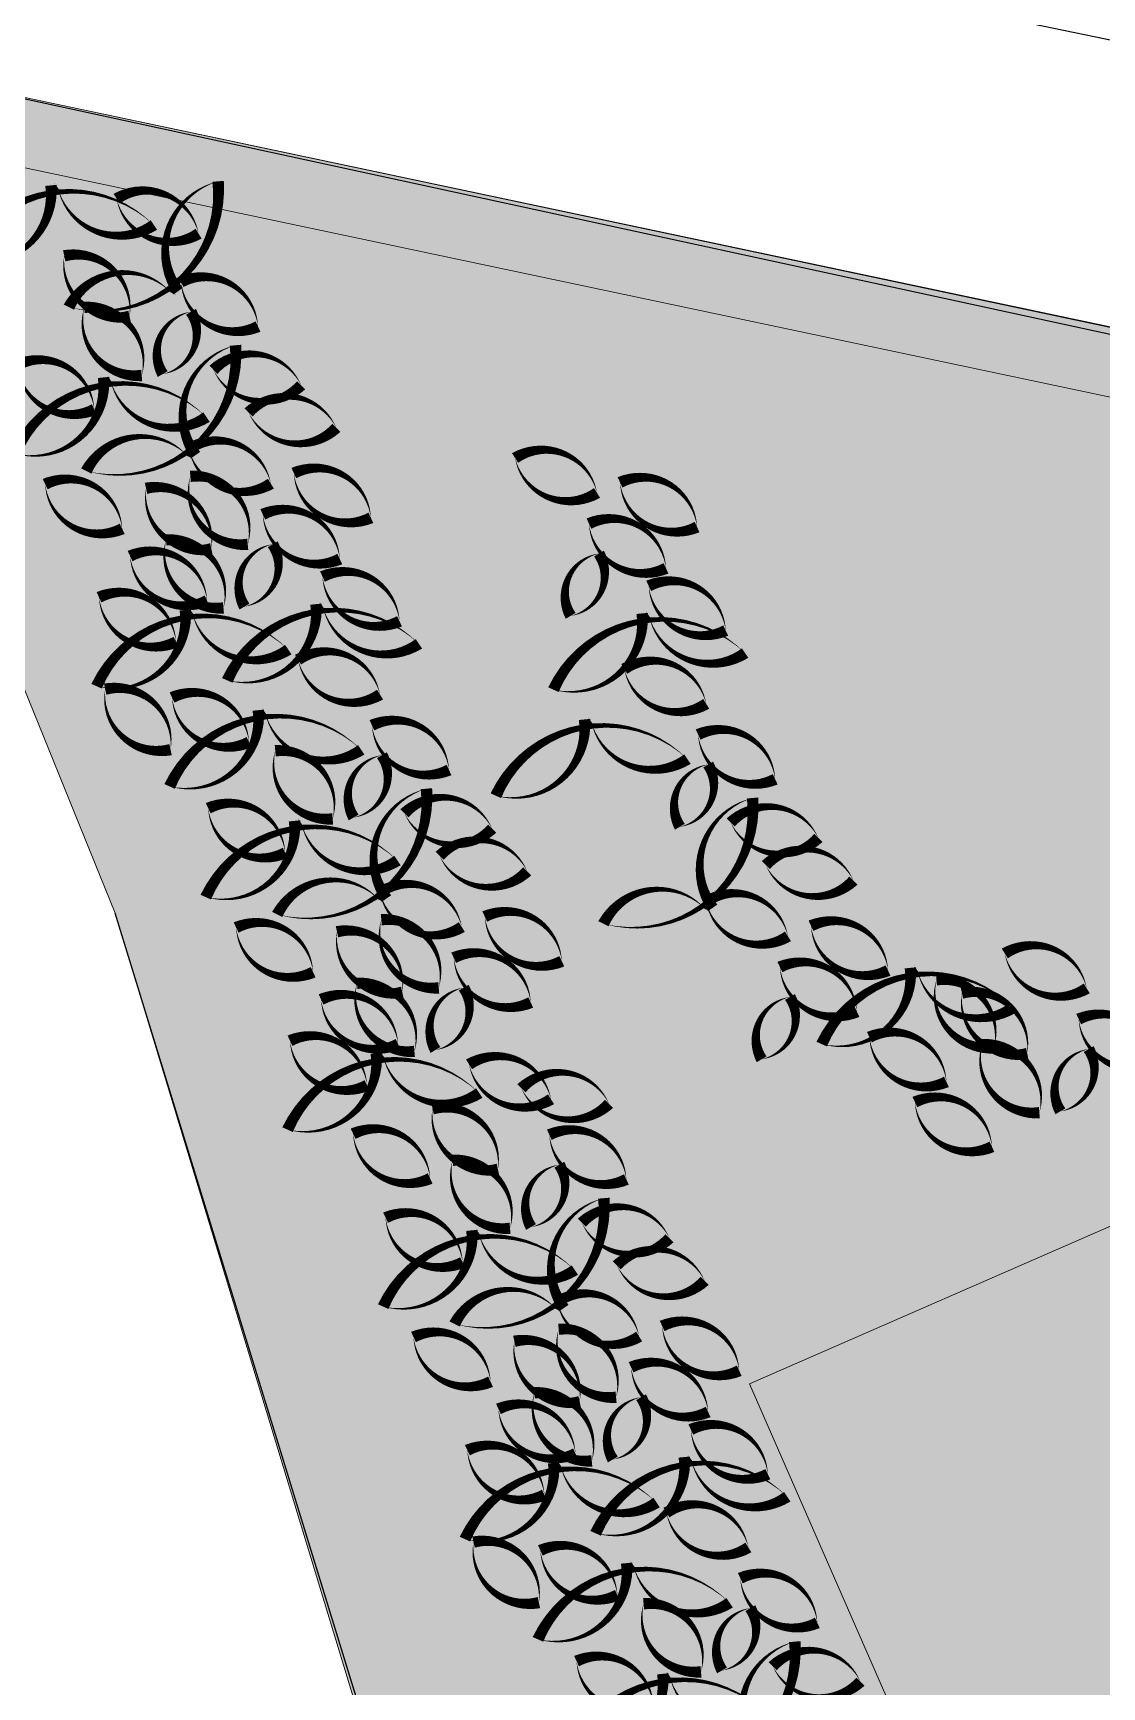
# Model space of a CAD drawing. Header units: metres. Extents: x -45 to 1930, y -347 to 488.
# Drawn here: x 277.58 to 282.25, y -13.65 to -6.42 of the extents above; entities that cross this region are included whole.
import ezdxf

# ---------------------------------------------------------------- set-up
doc = ezdxf.new("R2010")
doc.units = ezdxf.units.M
doc.linetypes.add('ČERCHOVANÁ', pattern=[25.4, 12.7, -6.35, 0, -6.35])
for name, color, linetype in [('01_PODKLAD_HRANICE_1', 70, 'Continuous'), ('01_SLABE', 7, 'Continuous'), ('OSA', 7, 'ČERCHOVANÁ'), ('srafa pozemek', 60, 'Continuous'), ('SRAFY-TERÉN', 252, 'Continuous'), ('zariz.predmety', 203, 'Continuous')]:
    doc.layers.add(name, color=color, linetype=linetype)
doc.layers.add('FLOATINGWINDOWS', color=2, linetype='Continuous', plot=False)

msp = doc.modelspace()

# ---------------------------------------------------------------- hatches: boundary and pattern name
at = {"layer": 'srafa pozemek', "linetype": 'Continuous', "lineweight": 0}
h = msp.add_hatch(color=256, dxfattribs=at)
h.paths.add_polyline_path([(276.396756, -6.461814), (304.224323, -12.356896), (304.738556, -12.431053), (319.972339, -47.086498), (316.157232, -48.53174), (306.539377, -52.495263), (291.298899, -58.147889), (286.487939, -43.14322), (283.67829, -30.994972), (281.535834, -22.100834), (277.940623, -10.266371)])
h.paths.add_polyline_path([(288.633542, -16.395366), (300.954108, -17.24279), (308.305379, -34.058251), (298.409693, -38.384381), (289.005074, -16.872046), (288.836865, -16.86045)], flags=16)
at = {"layer": 'SRAFY-TERÉN', "linetype": 'Continuous', "lineweight": 0}
h = msp.add_hatch(dxfattribs=at)
h.set_pattern_fill('LINE', color=256, scale=0.09, style=0)
h.set_pattern_definition([(168.0391, (304.22432, -12.3569), (-0.05922, -0.2795462), [])])
h.paths.add_polyline_path([(303.312269, 29.458778), (298.843096, 28.696491), (303.61202, -1.069012), (301.334502, -3.57337), (288.45398, -0.893528), (273.133702, 1.072327), (242.917715, 3.550093), (240.14514, -0.738886), (249.59818, -0.90231), (275.466456, -5.035217), (288.409771, -7.72788), (300.143825, -10.169195), (304.504177, -11.076626), (305.329654, -11.324228), (306.018546, -11.66078), (306.720515, -12.159143), (307.312913, -12.754182), (307.801345, -13.446701), (308.160694, -14.197933), (313.494051, -27.997757), (322.92156, -46.932394), (336.426956, -72.788458), (341.517465, -69.656974), (327.363241, -44.410246), (318.165647, -25.937381), (309.702333, -4.038936), (306.107983, 14.889136)])

# ---------------------------------------------------------------- linework, layer by layer
at = {"linetype": 'Continuous', "lineweight": 0}
for p, q in [((276.396756, -6.461814), (287.927898, -8.90008)), ((287.865835, -9.19359), (276.533025, -6.797261)), ((287.865835, -9.19359), (280.71051, -12.321707))]:
    msp.add_line(p, q, dxfattribs=at)
at = {"layer": '01_PODKLAD_HRANICE_1'}
for p, q in [((286.824368, -8.726174), (276.396756, -6.461814)), ((281.111048, -20.579435), (277.940623, -10.266371))]:
    msp.add_line(p, q, dxfattribs=at)
at = {"layer": '01_SLABE'}
msp.add_line((288.409771, -7.72788), (275.466456, -5.035217), dxfattribs=at)
at = {"layer": 'FLOATINGWINDOWS', "linetype": 'Continuous', "lineweight": 0, "flags": 128}
msp.add_lwpolyline([(249.59818, -0.90231), (275.466456, -5.035217), (288.409771, -7.72788), (300.143825, -10.169195), (304.504177, -11.076626), (304.504177, -11.076626), (305.329654, -11.324228), (306.018546, -11.66078), (306.720515, -12.159143), (307.312913, -12.754182), (307.801345, -13.446701), (308.160694, -14.197933), (313.494051, -27.997757), (322.92156, -46.932394)], dxfattribs=at)
at = {"layer": 'OSA', "linetype": 'Continuous', "lineweight": 0}
msp.add_line((283.310938, -18.269986), (280.71051, -12.321707), dxfattribs=at)
at = {"layer": 'srafa pozemek', "linetype": 'Continuous', "lineweight": 0, "flags": 128}
msp.add_lwpolyline([(276.396756, -6.461814), (304.224323, -12.356896), (304.738556, -12.431053), (319.972339, -47.086498), (316.157232, -48.53174), (306.539377, -52.495263), (291.298899, -58.147889), (286.487939, -43.14322), (283.67829, -30.994972), (281.535834, -22.100834), (277.940623, -10.266371)], close=True, dxfattribs=at)
at = {"layer": 'zariz.predmety', "color": 253, "linetype": 'Continuous', "ltscale": 0.001}
for points in [[(277.272785, -7.421506, 0, 0, 0.52056705), (277.272785, -7.421506, 0, 0.05, 0.52056705), (277.660238, -7.088598, 0, 0.05, 0.52056705), (277.69009, -7.09921, 0, 0.05, 0.52056705), (278.109738, -7.261823, 0, 0.05, 0.52056705), (277.272785, -7.421506, 0.05, 0.05, 0)], [(278.390108, -7.070941, 0, 0, 0.52056705), (278.390108, -7.070941, 0, 0.05, 0.52056705), (278.215279, -7.550922, 0, 0.05, 0.52056705), (278.184054, -7.556286, 0, 0.05, 0.52056705), (277.738531, -7.619972, 0, 0.05, 0.52056705), (278.390108, -7.070941, 0.05, 0.05, 0)], [(278.304693, -7.299415, 0, 0, 0.52056705), (278.304693, -7.299415, 0, 0.05, 0.52056705), (277.946867, -7.146874, 0, 0.05, 0.52056705), (278.304693, -7.299415, 0.05, 0.05, 0)], [(278.003506, -7.66055, 0, 0, 0.52056705), (278.003506, -7.66055, 0, 0.05, 0.52056705), (277.71824, -7.396106, 0, 0.05, 0.52056705), (278.003506, -7.66055, 0.05, 0.05, 0)], [(278.564378, -7.705074, 0, 0, 0.52056705), (278.564378, -7.705074, 0, 0.05, 0.52056705), (278.228013, -7.509712, 0, 0.05, 0.52056705), (278.564378, -7.705074, 0.05, 0.05, 0)], [(277.80579, -7.621214, 0, 0, 0.52056705), (277.80579, -7.621214, 0, 0.05, 0.52056705), (278.056392, -7.918714, 0, 0.05, 0.52056705), (277.80579, -7.621214, 0.05, 0.05, 0)], [(278.271793, -7.640443, 0, 0, 0.52056705), (278.271793, -7.640443, 0, 0.05, 0.52056705), (278.148111, -7.912474, 0, 0.05, 0.52056705), (278.271793, -7.640443, 0.05, 0.05, 0)], [(278.465909, -7.786786, 0, 0, 0.52056705), (278.465909, -7.786786, 0, 0.05, 0.52056705), (278.291079, -8.266768, 0, 0.05, 0.52056705), (278.259855, -8.272132, 0, 0.05, 0.52056705), (277.814332, -8.335818, 0, 0.05, 0.52056705), (278.465909, -7.786786, 0.05, 0.05, 0)], [(277.513013, -7.871868, 0, 0, 0.52056705), (277.513013, -7.871868, 0, 0.05, 0.52056705), (277.849378, -8.06723, 0, 0.05, 0.52056705), (277.513013, -7.871868, 0.05, 0.05, 0)], [(278.369791, -7.893854, 0, 0, 0.52056705), (278.369791, -7.893854, 0, 0.05, 0.52056705), (278.752841, -7.961533, 0, 0.05, 0.52056705), (278.369791, -7.893854, 0.05, 0.05, 0)], [(277.502424, -8.260223, 0, 0, 0.52056705), (277.502424, -8.260223, 0, 0.05, 0.52056705), (277.889877, -7.927315, 0, 0.05, 0.52056705), (277.919728, -7.937927, 0, 0.05, 0.52056705), (278.339376, -8.10054, 0, 0.05, 0.52056705), (277.502424, -8.260223, 0.05, 0.05, 0)], [(278.523186, -8.079743, 0, 0, 0.52056705), (278.523186, -8.079743, 0, 0.05, 0.52056705), (278.906236, -8.147422, 0, 0.05, 0.52056705), (278.523186, -8.079743, 0.05, 0.05, 0)], [(278.620288, -8.391029, 0, 0, 0.52056705), (278.620288, -8.391029, 0, 0.05, 0.52056705), (278.262462, -8.238489, 0, 0.05, 0.52056705), (278.620288, -8.391029, 0.05, 0.05, 0)], [(280.044579, -8.431551, 0, 0, 0.52056705), (280.044579, -8.431551, 0, 0.05, 0.52056705), (279.686754, -8.279011, 0, 0.05, 0.52056705), (280.044579, -8.431551, 0.05, 0.05, 0)], [(279.057099, -8.540185, 0, 0, 0.52056705), (279.057099, -8.540185, 0, 0.05, 0.52056705), (278.720734, -8.344822, 0, 0.05, 0.52056705), (279.057099, -8.540185, 0.05, 0.05, 0)], [(277.63491, -8.392913, 0, 0, 0.52056705), (277.63491, -8.392913, 0, 0.05, 0.52056705), (277.971275, -8.588275, 0, 0.05, 0.52056705), (277.63491, -8.392913, 0.05, 0.05, 0)], [(278.268886, -8.358889, 0, 0, 0.52056705), (278.268886, -8.358889, 0, 0.05, 0.52056705), (278.519488, -8.656389, 0, 0.05, 0.52056705), (278.268886, -8.358889, 0.05, 0.05, 0)], [(280.48139, -8.580707, 0, 0, 0.52056705), (280.48139, -8.580707, 0, 0.05, 0.52056705), (280.145025, -8.385345, 0, 0.05, 0.52056705), (280.48139, -8.580707, 0.05, 0.05, 0)], [(278.360537, -8.675767, 0, 0, 0.52056705), (278.360537, -8.675767, 0, 0.05, 0.52056705), (278.075271, -8.411322, 0, 0.05, 0.52056705), (278.360537, -8.675767, 0.05, 0.05, 0)], [(278.921409, -8.720291, 0, 0, 0.52056705), (278.921409, -8.720291, 0, 0.05, 0.52056705), (278.585044, -8.524929, 0, 0.05, 0.52056705), (278.921409, -8.720291, 0.05, 0.05, 0)], [(280.345701, -8.760814, 0, 0, 0.52056705), (280.345701, -8.760814, 0, 0.05, 0.52056705), (280.009336, -8.565451, 0, 0.05, 0.52056705), (280.345701, -8.760814, 0.05, 0.05, 0)], [(278.005733, -8.706978, 0, 0, 0.52056705), (278.005733, -8.706978, 0, 0.05, 0.52056705), (278.342098, -8.90234, 0, 0.05, 0.52056705), (278.005733, -8.706978, 0.05, 0.05, 0)], [(278.162821, -8.63643, 0, 0, 0.52056705), (278.162821, -8.63643, 0, 0.05, 0.52056705), (278.413423, -8.93393, 0, 0.05, 0.52056705), (278.162821, -8.63643, 0.05, 0.05, 0)], [(278.628824, -8.65566, 0, 0, 0.52056705), (278.628824, -8.65566, 0, 0.05, 0.52056705), (278.505142, -8.92769, 0, 0.05, 0.52056705), (278.628824, -8.65566, 0.05, 0.05, 0)], [(280.053116, -8.696182, 0, 0, 0.52056705), (280.053116, -8.696182, 0, 0.05, 0.52056705), (279.929433, -8.968213, 0, 0.05, 0.52056705), (280.053116, -8.696182, 0.05, 0.05, 0)], [(278.84583, -8.796739, 0, 0, 0.52056705), (278.84583, -8.796739, 0, 0.05, 0.52056705), (279.182195, -8.992101, 0, 0.05, 0.52056705), (278.84583, -8.796739, 0.05, 0.05, 0)], [(280.270121, -8.837262, 0, 0, 0.52056705), (280.270121, -8.837262, 0, 0.05, 0.52056705), (280.606486, -9.032624, 0, 0.05, 0.52056705), (280.270121, -8.837262, 0.05, 0.05, 0)], [(277.870044, -8.887085, 0, 0, 0.52056705), (277.870044, -8.887085, 0, 0.05, 0.52056705), (278.206409, -9.082447, 0, 0.05, 0.52056705), (277.870044, -8.887085, 0.05, 0.05, 0)], [(277.859454, -9.275439, 0, 0, 0.52056705), (277.859454, -9.275439, 0, 0.05, 0.52056705), (278.246907, -8.942532, 0, 0.05, 0.52056705), (278.276759, -8.953143, 0, 0.05, 0.52056705), (278.696407, -9.115756, 0, 0.05, 0.52056705), (277.859454, -9.275439, 0.05, 0.05, 0)], [(278.42993, -9.250009, 0, 0, 0.52056705), (278.42993, -9.250009, 0, 0.05, 0.52056705), (278.817383, -8.917102, 0, 0.05, 0.52056705), (278.847235, -8.927713, 0, 0.05, 0.52056705), (279.266883, -9.090326, 0, 0.05, 0.52056705), (278.42993, -9.250009, 0.05, 0.05, 0)], [(279.854222, -9.290532, 0, 0, 0.52056705), (279.854222, -9.290532, 0, 0.05, 0.52056705), (280.241675, -8.957624, 0, 0.05, 0.52056705), (280.271526, -8.968236, 0, 0.05, 0.52056705), (280.691174, -9.130849, 0, 0.05, 0.52056705), (279.854222, -9.290532, 0.05, 0.05, 0)], [(279.097087, -9.312054, 0, 0, 0.52056705), (279.097087, -9.312054, 0, 0.05, 0.52056705), (278.739261, -9.159513, 0, 0.05, 0.52056705), (279.097087, -9.312054, 0.05, 0.05, 0)], [(280.521378, -9.352576, 0, 0, 0.52056705), (280.521378, -9.352576, 0, 0.05, 0.52056705), (280.163553, -9.200036, 0, 0.05, 0.52056705), (280.521378, -9.352576, 0.05, 0.05, 0)], [(278.182389, -9.552703, 0, 0, 0.52056705), (278.182389, -9.552703, 0, 0.05, 0.52056705), (277.897123, -9.288258, 0, 0.05, 0.52056705), (278.182389, -9.552703, 0.05, 0.05, 0)], [(278.188809, -9.324684, 0, 0, 0.52056705), (278.188809, -9.324684, 0, 0.05, 0.52056705), (278.525174, -9.520046, 0, 0.05, 0.52056705), (278.188809, -9.324684, 0.05, 0.05, 0)], [(278.17822, -9.713038, 0, 0, 0.52056705), (278.17822, -9.713038, 0, 0.05, 0.52056705), (278.565673, -9.380131, 0, 0.05, 0.52056705), (278.595524, -9.390742, 0, 0.05, 0.52056705), (279.015172, -9.553355, 0, 0.05, 0.52056705), (278.17822, -9.713038, 0.05, 0.05, 0)], [(279.398208, -9.641316, 0, 0, 0.52056705), (279.398208, -9.641316, 0, 0.05, 0.52056705), (279.061843, -9.445954, 0, 0.05, 0.52056705), (279.398208, -9.641316, 0.05, 0.05, 0)], [(279.602511, -9.753561, 0, 0, 0.52056705), (279.602511, -9.753561, 0, 0.05, 0.52056705), (279.989964, -9.420654, 0, 0.05, 0.52056705), (280.019816, -9.431265, 0, 0.05, 0.52056705), (280.439463, -9.593878, 0, 0.05, 0.52056705), (279.602511, -9.753561, 0.05, 0.05, 0)], [(280.8225, -9.681838, 0, 0, 0.52056705), (280.8225, -9.681838, 0, 0.05, 0.52056705), (280.486135, -9.486476, 0, 0.05, 0.52056705), (280.8225, -9.681838, 0.05, 0.05, 0)], [(278.63962, -9.557455, 0, 0, 0.52056705), (278.63962, -9.557455, 0, 0.05, 0.52056705), (278.890222, -9.854955, 0, 0.05, 0.52056705), (278.63962, -9.557455, 0.05, 0.05, 0)], [(279.105623, -9.576685, 0, 0, 0.52056705), (279.105623, -9.576685, 0, 0.05, 0.52056705), (278.981941, -9.848715, 0, 0.05, 0.52056705), (279.105623, -9.576685, 0.05, 0.05, 0)], [(280.529915, -9.617207, 0, 0, 0.52056705), (280.529915, -9.617207, 0, 0.05, 0.52056705), (280.406232, -9.889238, 0, 0.05, 0.52056705), (280.529915, -9.617207, 0.05, 0.05, 0)], [(279.299738, -9.723028, 0, 0, 0.52056705), (279.299738, -9.723028, 0, 0.05, 0.52056705), (279.124909, -10.203009, 0, 0.05, 0.52056705), (279.093685, -10.208373, 0, 0.05, 0.52056705), (278.648161, -10.272059, 0, 0.05, 0.52056705), (279.299738, -9.723028, 0.05, 0.05, 0)], [(279.20362, -9.830095, 0, 0, 0.52056705), (279.20362, -9.830095, 0, 0.05, 0.52056705), (279.58667, -9.897774, 0, 0.05, 0.52056705), (279.20362, -9.830095, 0.05, 0.05, 0)], [(280.72403, -9.76355, 0, 0, 0.52056705), (280.72403, -9.76355, 0, 0.05, 0.52056705), (280.549201, -10.243532, 0, 0.05, 0.52056705), (280.517977, -10.248895, 0, 0.05, 0.52056705), (280.072453, -10.312582, 0, 0.05, 0.52056705), (280.72403, -9.76355, 0.05, 0.05, 0)], [(278.346843, -9.80811, 0, 0, 0.52056705), (278.346843, -9.80811, 0, 0.05, 0.52056705), (278.683208, -10.003472, 0, 0.05, 0.52056705), (278.346843, -9.80811, 0.05, 0.05, 0)], [(280.627912, -9.870618, 0, 0, 0.52056705), (280.627912, -9.870618, 0, 0.05, 0.52056705), (281.010962, -9.938297, 0, 0.05, 0.52056705), (280.627912, -9.870618, 0.05, 0.05, 0)], [(278.336253, -10.196464, 0, 0, 0.52056705), (278.336253, -10.196464, 0, 0.05, 0.52056705), (278.723706, -9.863557, 0, 0.05, 0.52056705), (278.753558, -9.874168, 0, 0.05, 0.52056705), (279.173206, -10.036781, 0, 0.05, 0.52056705), (278.336253, -10.196464, 0.05, 0.05, 0)], [(279.357016, -10.015985, 0, 0, 0.52056705), (279.357016, -10.015985, 0, 0.05, 0.52056705), (279.740066, -10.083664, 0, 0.05, 0.52056705), (279.357016, -10.015985, 0.05, 0.05, 0)], [(280.781307, -10.056507, 0, 0, 0.52056705), (280.781307, -10.056507, 0, 0.05, 0.52056705), (281.164357, -10.124186, 0, 0.05, 0.52056705), (280.781307, -10.056507, 0.05, 0.05, 0)], [(279.454118, -10.32727, 0, 0, 0.52056705), (279.454118, -10.32727, 0, 0.05, 0.52056705), (279.096292, -10.17473, 0, 0.05, 0.52056705), (279.454118, -10.32727, 0.05, 0.05, 0)], [(280.878409, -10.367793, 0, 0, 0.52056705), (280.878409, -10.367793, 0, 0.05, 0.52056705), (280.520584, -10.215253, 0, 0.05, 0.52056705), (280.878409, -10.367793, 0.05, 0.05, 0)], [(279.890929, -10.476426, 0, 0, 0.52056705), (279.890929, -10.476426, 0, 0.05, 0.52056705), (279.554564, -10.281064, 0, 0.05, 0.52056705), (279.890929, -10.476426, 0.05, 0.05, 0)], [(278.46874, -10.329154, 0, 0, 0.52056705), (278.46874, -10.329154, 0, 0.05, 0.52056705), (278.805105, -10.524516, 0, 0.05, 0.52056705), (278.46874, -10.329154, 0.05, 0.05, 0)], [(279.194367, -10.612008, 0, 0, 0.52056705), (279.194367, -10.612008, 0, 0.05, 0.52056705), (278.909101, -10.347563, 0, 0.05, 0.52056705), (279.194367, -10.612008, 0.05, 0.05, 0)], [(279.102715, -10.29513, 0, 0, 0.52056705), (279.102715, -10.29513, 0, 0.05, 0.52056705), (279.353317, -10.59263, 0, 0.05, 0.52056705), (279.102715, -10.29513, 0.05, 0.05, 0)], [(281.31522, -10.516948, 0, 0, 0.52056705), (281.31522, -10.516948, 0, 0.05, 0.52056705), (280.978855, -10.321586, 0, 0.05, 0.52056705), (281.31522, -10.516948, 0.05, 0.05, 0)], [(282.182825, -10.595032, 0, 0, 0.52056705), (282.182825, -10.595032, 0, 0.05, 0.52056705), (281.824999, -10.442492, 0, 0.05, 0.52056705), (282.182825, -10.595032, 0.05, 0.05, 0)], [(279.755239, -10.656532, 0, 0, 0.52056705), (279.755239, -10.656532, 0, 0.05, 0.52056705), (279.418874, -10.46117, 0, 0.05, 0.52056705), (279.755239, -10.656532, 0.05, 0.05, 0)], [(281.17953, -10.697055, 0, 0, 0.52056705), (281.17953, -10.697055, 0, 0.05, 0.52056705), (280.843165, -10.501693, 0, 0.05, 0.52056705), (281.17953, -10.697055, 0.05, 0.05, 0)], [(281.025489, -10.838231, 0, 0, 0.52056705), (281.025489, -10.838231, 0, 0.05, 0.52056705), (281.412942, -10.505323, 0, 0.05, 0.52056705), (281.442793, -10.515935, 0, 0.05, 0.52056705), (281.862441, -10.678548, 0, 0.05, 0.52056705), (281.025489, -10.838231, 0.05, 0.05, 0)], [(281.526678, -10.557147, 0, 0, 0.52056705), (281.526678, -10.557147, 0, 0.05, 0.52056705), (281.77728, -10.854647, 0, 0.05, 0.52056705), (281.526678, -10.557147, 0.05, 0.05, 0)], [(278.839563, -10.64322, 0, 0, 0.52056705), (278.839563, -10.64322, 0, 0.05, 0.52056705), (279.175928, -10.838582, 0, 0.05, 0.52056705), (278.839563, -10.64322, 0.05, 0.05, 0)], [(278.99665, -10.572671, 0, 0, 0.52056705), (278.99665, -10.572671, 0, 0.05, 0.52056705), (279.247253, -10.870172, 0, 0.05, 0.52056705), (278.99665, -10.572671, 0.05, 0.05, 0)], [(279.462654, -10.591901, 0, 0, 0.52056705), (279.462654, -10.591901, 0, 0.05, 0.52056705), (279.338972, -10.863932, 0, 0.05, 0.52056705), (279.462654, -10.591901, 0.05, 0.05, 0)], [(280.886945, -10.632424, 0, 0, 0.52056705), (280.886945, -10.632424, 0, 0.05, 0.52056705), (280.763263, -10.904454, 0, 0.05, 0.52056705), (280.886945, -10.632424, 0.05, 0.05, 0)], [(281.923074, -10.87977, 0, 0, 0.52056705), (281.923074, -10.87977, 0, 0.05, 0.52056705), (281.637808, -10.615325, 0, 0.05, 0.52056705), (281.923074, -10.87977, 0.05, 0.05, 0)], [(282.483946, -10.924294, 0, 0, 0.52056705), (282.483946, -10.924294, 0, 0.05, 0.52056705), (282.147581, -10.728932, 0, 0.05, 0.52056705), (282.483946, -10.924294, 0.05, 0.05, 0)], [(278.703873, -10.823326, 0, 0, 0.52056705), (278.703873, -10.823326, 0, 0.05, 0.52056705), (279.040238, -11.018688, 0, 0.05, 0.52056705), (278.703873, -10.823326, 0.05, 0.05, 0)], [(281.233901, -10.807802, 0, 0, 0.52056705), (281.233901, -10.807802, 0, 0.05, 0.52056705), (281.570266, -11.003164, 0, 0.05, 0.52056705), (281.233901, -10.807802, 0.05, 0.05, 0)], [(281.725358, -10.840434, 0, 0, 0.52056705), (281.725358, -10.840434, 0, 0.05, 0.52056705), (281.97596, -11.137934, 0, 0.05, 0.52056705), (281.725358, -10.840434, 0.05, 0.05, 0)], [(278.693284, -11.21168, 0, 0, 0.52056705), (278.693284, -11.21168, 0, 0.05, 0.52056705), (279.080737, -10.878773, 0, 0.05, 0.52056705), (279.110589, -10.889384, 0, 0.05, 0.52056705), (279.530237, -11.051998, 0, 0.05, 0.52056705), (278.693284, -11.21168, 0.05, 0.05, 0)], [(279.843651, -11.079165, 0, 0, 0.52056705), (279.843651, -11.079165, 0, 0.05, 0.52056705), (279.485825, -10.926624, 0, 0.05, 0.52056705), (279.843651, -11.079165, 0.05, 0.05, 0)], [(282.191361, -10.859663, 0, 0, 0.52056705), (282.191361, -10.859663, 0, 0.05, 0.52056705), (282.067679, -11.131694, 0, 0.05, 0.52056705), (282.191361, -10.859663, 0.05, 0.05, 0)], [(279.714046, -11.031201, 0, 0, 0.52056705), (279.714046, -11.031201, 0, 0.05, 0.52056705), (280.097096, -11.09888, 0, 0.05, 0.52056705), (279.714046, -11.031201, 0.05, 0.05, 0)], [(281.432581, -11.091088, 0, 0, 0.52056705), (281.432581, -11.091088, 0, 0.05, 0.52056705), (281.768946, -11.28645, 0, 0.05, 0.52056705), (281.432581, -11.091088, 0.05, 0.05, 0)], [(279.611841, -11.384824, 0, 0, 0.52056705), (279.611841, -11.384824, 0, 0.05, 0.52056705), (279.326574, -11.12038, 0, 0.05, 0.52056705), (279.611841, -11.384824, 0.05, 0.05, 0)], [(278.979616, -11.229641, 0, 0, 0.52056705), (278.979616, -11.229641, 0, 0.05, 0.52056705), (279.315981, -11.425003, 0, 0.05, 0.52056705), (278.979616, -11.229641, 0.05, 0.05, 0)], [(280.172712, -11.429349, 0, 0, 0.52056705), (280.172712, -11.429349, 0, 0.05, 0.52056705), (279.836347, -11.233987, 0, 0.05, 0.52056705), (280.172712, -11.429349, 0.05, 0.05, 0)], [(279.414124, -11.345488, 0, 0, 0.52056705), (279.414124, -11.345488, 0, 0.05, 0.52056705), (279.664726, -11.642988, 0, 0.05, 0.52056705), (279.414124, -11.345488, 0.05, 0.05, 0)], [(279.880128, -11.364717, 0, 0, 0.52056705), (279.880128, -11.364717, 0, 0.05, 0.52056705), (279.756445, -11.636748, 0, 0.05, 0.52056705), (279.880128, -11.364717, 0.05, 0.05, 0)], [(279.121347, -11.596142, 0, 0, 0.52056705), (279.121347, -11.596142, 0, 0.05, 0.52056705), (279.457712, -11.791505, 0, 0.05, 0.52056705), (279.121347, -11.596142, 0.05, 0.05, 0)], [(280.074243, -11.511061, 0, 0, 0.52056705), (280.074243, -11.511061, 0, 0.05, 0.52056705), (279.899414, -11.991042, 0, 0.05, 0.52056705), (279.868189, -11.996406, 0, 0.05, 0.52056705), (279.422666, -12.060092, 0, 0.05, 0.52056705), (280.074243, -11.511061, 0.05, 0.05, 0)], [(279.978125, -11.618128, 0, 0, 0.52056705), (279.978125, -11.618128, 0, 0.05, 0.52056705), (280.361175, -11.685807, 0, 0.05, 0.52056705), (279.978125, -11.618128, 0.05, 0.05, 0)], [(279.110758, -11.984497, 0, 0, 0.52056705), (279.110758, -11.984497, 0, 0.05, 0.52056705), (279.498211, -11.651589, 0, 0.05, 0.52056705), (279.528062, -11.662201, 0, 0.05, 0.52056705), (279.94771, -11.824814, 0, 0.05, 0.52056705), (279.110758, -11.984497, 0.05, 0.05, 0)], [(280.13152, -11.804018, 0, 0, 0.52056705), (280.13152, -11.804018, 0, 0.05, 0.52056705), (280.51457, -11.871697, 0, 0.05, 0.52056705), (280.13152, -11.804018, 0.05, 0.05, 0)], [(280.228622, -12.115303, 0, 0, 0.52056705), (280.228622, -12.115303, 0, 0.05, 0.52056705), (279.870796, -11.962763, 0, 0.05, 0.52056705), (280.228622, -12.115303, 0.05, 0.05, 0)], [(279.87722, -12.083163, 0, 0, 0.52056705), (279.87722, -12.083163, 0, 0.05, 0.52056705), (280.127822, -12.380663, 0, 0.05, 0.52056705), (279.87722, -12.083163, 0.05, 0.05, 0)], [(280.665433, -12.264459, 0, 0, 0.52056705), (280.665433, -12.264459, 0, 0.05, 0.52056705), (280.329068, -12.069097, 0, 0.05, 0.52056705), (280.665433, -12.264459, 0.05, 0.05, 0)], [(279.243244, -12.117187, 0, 0, 0.52056705), (279.243244, -12.117187, 0, 0.05, 0.52056705), (279.579609, -12.312549, 0, 0.05, 0.52056705), (279.243244, -12.117187, 0.05, 0.05, 0)], [(279.968871, -12.400041, 0, 0, 0.52056705), (279.968871, -12.400041, 0, 0.05, 0.52056705), (279.683605, -12.135596, 0, 0.05, 0.52056705), (279.968871, -12.400041, 0.05, 0.05, 0)], [(280.529743, -12.444565, 0, 0, 0.52056705), (280.529743, -12.444565, 0, 0.05, 0.52056705), (280.193378, -12.249203, 0, 0.05, 0.52056705), (280.529743, -12.444565, 0.05, 0.05, 0)], [(279.771155, -12.360704, 0, 0, 0.52056705), (279.771155, -12.360704, 0, 0.05, 0.52056705), (280.021757, -12.658204, 0, 0.05, 0.52056705), (279.771155, -12.360704, 0.05, 0.05, 0)], [(279.614067, -12.431252, 0, 0, 0.52056705), (279.614067, -12.431252, 0, 0.05, 0.52056705), (279.950432, -12.626615, 0, 0.05, 0.52056705), (279.614067, -12.431252, 0.05, 0.05, 0)], [(280.237158, -12.379934, 0, 0, 0.52056705), (280.237158, -12.379934, 0, 0.05, 0.52056705), (280.113476, -12.651965, 0, 0.05, 0.52056705), (280.237158, -12.379934, 0.05, 0.05, 0)], [(280.454164, -12.521014, 0, 0, 0.52056705), (280.454164, -12.521014, 0, 0.05, 0.52056705), (280.790529, -12.716376, 0, 0.05, 0.52056705), (280.454164, -12.521014, 0.05, 0.05, 0)], [(279.478378, -12.611359, 0, 0, 0.52056705), (279.478378, -12.611359, 0, 0.05, 0.52056705), (279.814743, -12.806721, 0, 0.05, 0.52056705), (279.478378, -12.611359, 0.05, 0.05, 0)], [(280.038264, -12.974283, 0, 0, 0.52056705), (280.038264, -12.974283, 0, 0.05, 0.52056705), (280.425717, -12.641376, 0, 0.05, 0.52056705), (280.455569, -12.651987, 0, 0.05, 0.52056705), (280.875217, -12.8146, 0, 0.05, 0.52056705), (280.038264, -12.974283, 0.05, 0.05, 0)], [(279.467789, -12.999713, 0, 0, 0.52056705), (279.467789, -12.999713, 0, 0.05, 0.52056705), (279.855242, -12.666806, 0, 0.05, 0.52056705), (279.885093, -12.677417, 0, 0.05, 0.52056705), (280.304741, -12.84003, 0, 0.05, 0.52056705), (279.467789, -12.999713, 0.05, 0.05, 0)], [(280.705421, -13.036328, 0, 0, 0.52056705), (280.705421, -13.036328, 0, 0.05, 0.52056705), (280.347595, -12.883788, 0, 0.05, 0.52056705), (280.705421, -13.036328, 0.05, 0.05, 0)], [(279.790723, -13.276977, 0, 0, 0.52056705), (279.790723, -13.276977, 0, 0.05, 0.52056705), (279.505457, -13.012532, 0, 0.05, 0.52056705), (279.790723, -13.276977, 0.05, 0.05, 0)], [(279.797143, -13.048958, 0, 0, 0.52056705), (279.797143, -13.048958, 0, 0.05, 0.52056705), (280.133508, -13.24432, 0, 0.05, 0.52056705), (279.797143, -13.048958, 0.05, 0.05, 0)], [(279.786554, -13.437313, 0, 0, 0.52056705), (279.786554, -13.437313, 0, 0.05, 0.52056705), (280.174007, -13.104405, 0, 0.05, 0.52056705), (280.203858, -13.115017, 0, 0.05, 0.52056705), (280.623506, -13.27763, 0, 0.05, 0.52056705), (279.786554, -13.437313, 0.05, 0.05, 0)], [(281.006542, -13.36559, 0, 0, 0.52056705), (281.006542, -13.36559, 0, 0.05, 0.52056705), (280.670177, -13.170228, 0, 0.05, 0.52056705), (281.006542, -13.36559, 0.05, 0.05, 0)], [(280.247954, -13.281729, 0, 0, 0.52056705), (280.247954, -13.281729, 0, 0.05, 0.52056705), (280.498556, -13.579229, 0, 0.05, 0.52056705), (280.247954, -13.281729, 0.05, 0.05, 0)], [(280.713957, -13.300959, 0, 0, 0.52056705), (280.713957, -13.300959, 0, 0.05, 0.52056705), (280.590275, -13.572989, 0, 0.05, 0.52056705), (280.713957, -13.300959, 0.05, 0.05, 0)], [(280.908073, -13.447302, 0, 0, 0.52056705), (280.908073, -13.447302, 0, 0.05, 0.52056705), (280.733243, -13.927283, 0, 0.05, 0.52056705), (280.702019, -13.932647, 0, 0.05, 0.52056705), (280.256496, -13.996333, 0, 0.05, 0.52056705), (280.908073, -13.447302, 0.05, 0.05, 0)], [(279.955177, -13.532384, 0, 0, 0.52056705), (279.955177, -13.532384, 0, 0.05, 0.52056705), (280.291542, -13.727746, 0, 0.05, 0.52056705), (279.955177, -13.532384, 0.05, 0.05, 0)], [(280.811954, -13.554369, 0, 0, 0.52056705), (280.811954, -13.554369, 0, 0.05, 0.52056705), (281.195004, -13.622048, 0, 0.05, 0.52056705), (280.811954, -13.554369, 0.05, 0.05, 0)], [(279.944587, -13.920738, 0, 0, 0.52056705), (279.944587, -13.920738, 0, 0.05, 0.52056705), (280.332041, -13.587831, 0, 0.05, 0.52056705), (280.361892, -13.598442, 0, 0.05, 0.52056705), (280.78154, -13.761055, 0, 0.05, 0.52056705), (279.944587, -13.920738, 0.05, 0.05, 0)]]:
    msp.add_lwpolyline(points, format="xyseb", close=True, dxfattribs=at)

doc.saveas('drawing.dxf')
